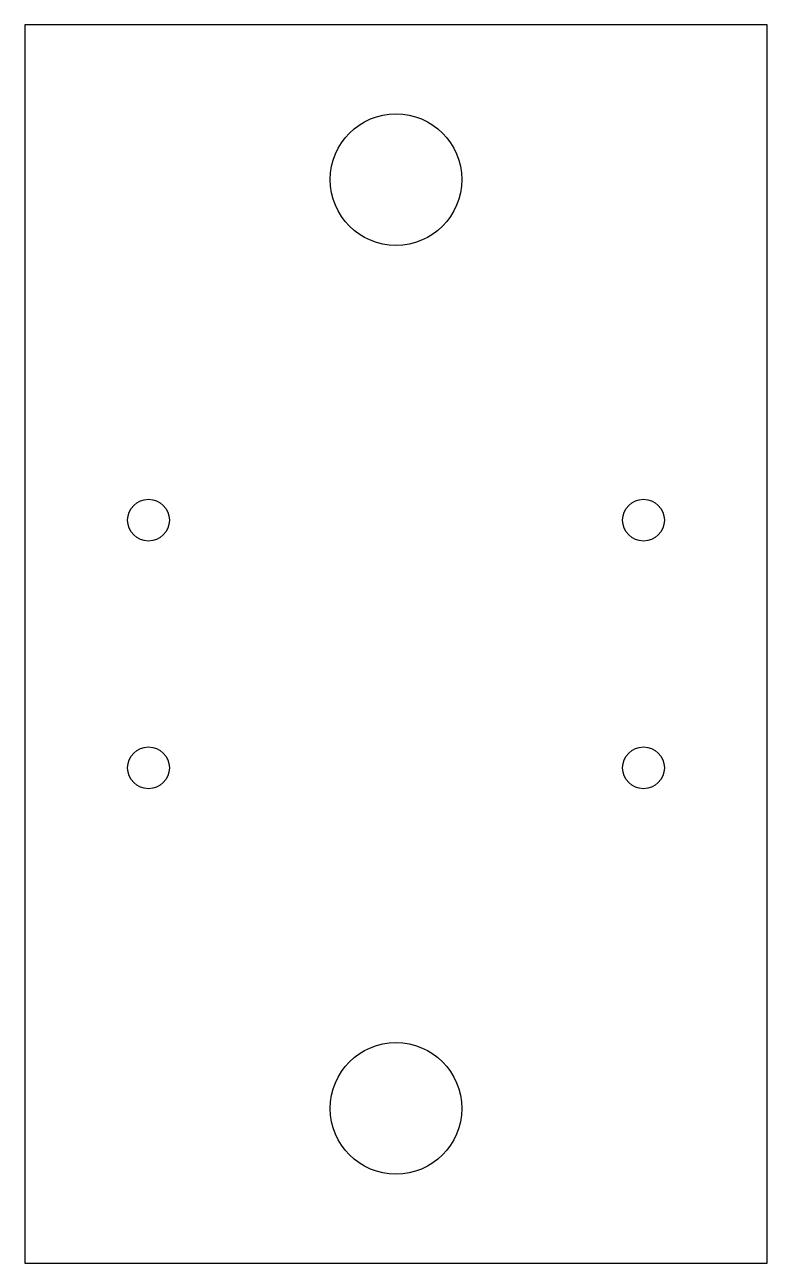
# Model space of a CAD drawing. Extents: x -24 to 24, y -40 to 40.
import ezdxf

# ---------------------------------------------------------------- set-up
doc = ezdxf.new("R2010")
doc.units = 0

msp = doc.modelspace()

# ---------------------------------------------------------------- linework, layer by layer
at = {"layer": 'FINISHED_PROFILE'}
for p, q in [((24, 40), (-24, 40)), ((-24, 40), (-24, -40)), ((24, -40), (24, 40)), ((-24, -40), (24, -40))]:
    msp.add_line(p, q, dxfattribs=at)
at = {"layer": 'M2_5_CLEARANCE'}
for centre in [(-16, 8), (16, 8), (-16, -8), (16, -8)]:
    msp.add_circle(centre, 1.35, dxfattribs=at)
at = {"layer": 'M8_CLEARANCE'}
for centre in [(0, 30), (0, -30)]:
    msp.add_circle(centre, 4.25, dxfattribs=at)

doc.saveas('drawing.dxf')
